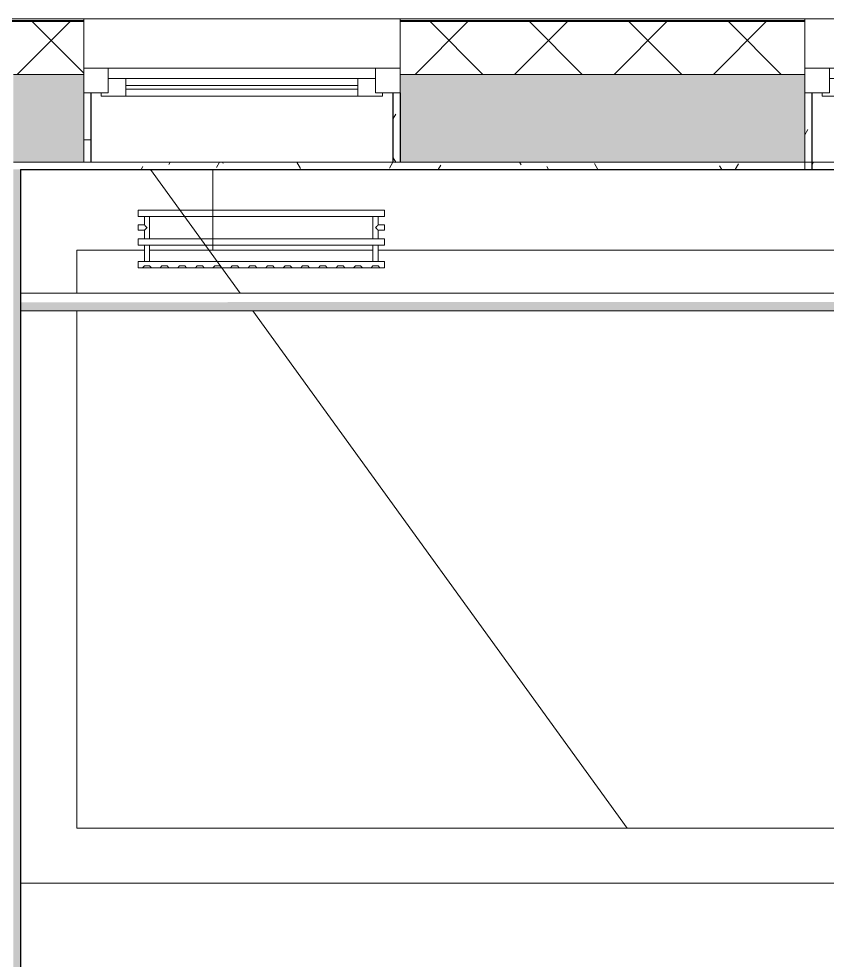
# Model space of a CAD drawing. Header units: millimetres. Extents: x -1113 to 415037, y -3642 to 354837.
# Drawn here: x 259838 to 262136, y 18882 to 21558 of the extents above; entities that cross this region are included whole.
import ezdxf

# ---------------------------------------------------------------- set-up
doc = ezdxf.new("R2010")
doc.units = ezdxf.units.MM
doc.layers.add('A-AREA-PATT-2', color=7, linetype='Continuous', lineweight=5, true_color=0xcde0ef, transparency=1)
for name, color, linetype, lineweight in [('A-FLOR', 7, 'Continuous', 9), ('A-GLAZ', 7, 'Continuous', 9), ('A-GLAZ-1', 7, 'Continuous', 5), ('A-WALL', 7, 'Continuous', 5), ('I-WALL', 7, 'Continuous', 5)]:
    doc.layers.add(name, color=color, linetype=linetype, lineweight=lineweight)
for name, color, linetype, lineweight, true_color in [('A-WALL-1', 9, 'Continuous', 5, 0x808080), ('A-WALL-FNSH-1', 9, 'Continuous', 5, 0x808080), ('M-EQPM-1', 7, 'Continuous', 9, 0xb2b2b2)]:
    doc.layers.add(name, color=color, linetype=linetype, lineweight=lineweight, true_color=true_color)
pattern_1 = [(0, (148772.123, -1e-08), (243.84, 60.96), [20.117, -162.763, 20.117, -162.763, -975.36]), (0, (148772.123, -1e-08), (243.84, 60.96), [-365.76, 20.117, -345.643, 20.117, -162.763, -426.72]), (0, (148772.123, -1e-08), (243.84, 60.96), [-914.4, 20.117, -101.803, 20.117, -284.683]), (120, (148863.563, 30.48), (-174.71291, 180.691634), [20.117, -162.763, 20.117, -162.763, -975.36]), (120, (148863.563, 30.48), (-174.71291, 180.691634), [-365.76, 20.117, -345.643, 20.117, -162.763, -426.72]), (120, (148863.563, 30.48), (-174.71291, 180.691634), [-914.4, 20.117, -101.803, 20.117, -284.683]), (240, (148894.043, 152.4), (-69.12709, -241.651634), [20.117, -162.763, 20.117, -162.763, -975.36]), (240, (148894.043, 152.4), (-69.12709, -241.651634), [-365.76, 20.117, -345.643, 20.117, -162.763, -426.72]), (240, (148894.043, 152.4), (-69.12709, -241.651634), [-914.4, 20.117, -101.803, 20.117, -284.683])]

# ---------------------------------------------------------------- blocks, each defined once
blk = doc.blocks.new('120_Окно_СКБ_1Ст - 120_Окно_СКБ_1Ст 900х2500_h_ с форточкой-V300-Объем проектирования 2 этажа')
at = {"layer": 'A-GLAZ'}
for p, q in [((-450, -127), (-450, -57)), ((-450, -57), (-380, -57)), ((-380, -57), (-380, -127)), ((380, -127), (380, -57)), ((380, -57), (450, -57)), ((450, -57), (450, -127)), ((380, -87), (-380, -87)), ((-380, -87), (-380, -127)), ((-330, -137), (-330, -87)), ((330, -137), (330, -87)), ((380, -127), (380, -87)), ((-380, -127), (-450, -127)), ((-380, -127), (-400, -127)), ((-400, -127), (-400, -137)), ((450, -127), (380, -127)), ((400, -127), (380, -127)), ((400, -137), (400, -127)), ((-400, -137), (400, -137)), ((400, -137), (-400, -137))]:
    blk.add_line(p, q, dxfattribs=at)
at = {"layer": 'A-GLAZ-1'}
for p, q in [((450, -57), (-450, -57)), ((-330, -107), (330, -107)), ((-429.6, -127), (-400, -127)), ((330, -117), (-330, -117)), ((400, -127), (430.4, -127))]:
    blk.add_line(p, q, dxfattribs=at)
blk = doc.blocks.new('120_Окно_СКБ_2Ст_Фрамуга сверху - 120_Окно_СКБ_2Ст_2300х2500_h_ ДОО-23103760-Объем проектирования 2 этажа')
at = {"layer": 'A-GLAZ'}
for p, q in [((-1150, -127), (-1150, -57)), ((-1150, -57), (-1080, -57)), ((-1080, -57), (-1080, -127)), ((520, -127), (520, -57)), ((520, -57), (590, -57)), ((590, -57), (590, -127)), ((1080, -127), (1080, -57)), ((1080, -57), (1150, -57)), ((1150, -57), (1150, -127)), ((520, -87), (-1080, -87)), ((-1080, -87), (-1080, -127)), ((-1030, -137), (-1030, -87)), ((470, -137), (470, -87)), ((520, -127), (520, -87)), ((1080, -87), (590, -87)), ((590, -87), (590, -127)), ((640, -137), (640, -87)), ((1030, -137), (1030, -87)), ((1080, -127), (1080, -87)), ((-1080, -127), (-1150, -127)), ((-1080, -127), (-1100, -127)), ((-1100, -127), (-1100, -137)), ((590, -127), (520, -127)), ((540, -127), (520, -127)), ((540, -137), (540, -127)), ((590, -127), (570, -127)), ((570, -127), (570, -137)), ((1150, -127), (1080, -127)), ((1100, -127), (1080, -127)), ((1100, -137), (1100, -127)), ((-1100, -137), (540, -137)), ((540, -137), (-1100, -137)), ((570, -137), (1100, -137)), ((1100, -137), (570, -137))]:
    blk.add_line(p, q, dxfattribs=at)
at = {"layer": 'A-GLAZ-1'}
for p, q in [((1150, -57), (-1150, -57)), ((-1080, -57), (1080, -57)), ((-1030, -107), (470, -107)), ((640, -107), (1030, -107)), ((-1130, -127), (-1100, -127)), ((470, -117), (-1030, -117)), ((540, -127), (570, -127)), ((540, -127), (570, -127)), ((1030, -117), (640, -117)), ((1100, -127), (1130, -127))]:
    blk.add_line(p, q, dxfattribs=at)
blk = doc.blocks.new('radiator_prado_classic_z_tip_30_po exemplyaru - Classic Z Тип 30-300-V472-Объем проектирования 2 этажа')
at = {"layer": 'M-EQPM-1'}
for p, q in [((0, 228), (0, 210)), ((700, 228), (0, 228)), ((0, 210), (0, 228)), ((0, 228), (12.5, 228)), ((12.5, 228), (37.5, 228)), ((37.5, 228), (12.5, 228)), ((12.5, 228), (37.5, 228)), ((12.5, 228), (17.5, 223)), ((12.5, 228), (17.5, 223)), ((32.5, 223), (17.5, 223)), ((17.5, 223), (32.5, 223)), ((32.5, 223), (37.5, 228)), ((37.5, 228), (32.5, 223)), ((37.5, 228), (62.5, 228)), ((62.5, 228), (87.5, 228)), ((87.5, 228), (62.5, 228)), ((62.5, 228), (87.5, 228)), ((62.5, 228), (67.5, 223)), ((62.5, 228), (67.5, 223)), ((82.5, 223), (67.5, 223)), ((67.5, 223), (82.5, 223)), ((82.5, 223), (87.5, 228)), ((87.5, 228), (82.5, 223)), ((87.5, 228), (112.5, 228)), ((112.5, 228), (137.5, 228)), ((137.5, 228), (112.5, 228)), ((112.5, 228), (137.5, 228)), ((112.5, 228), (117.5, 223)), ((112.5, 228), (117.5, 223)), ((132.5, 223), (117.5, 223)), ((117.5, 223), (132.5, 223)), ((132.5, 223), (137.5, 228)), ((137.5, 228), (132.5, 223)), ((137.5, 228), (162.5, 228)), ((162.5, 228), (187.5, 228)), ((187.5, 228), (162.5, 228)), ((162.5, 228), (187.5, 228)), ((162.5, 228), (167.5, 223)), ((162.5, 228), (167.5, 223)), ((182.5, 223), (167.5, 223)), ((167.5, 223), (182.5, 223)), ((182.5, 223), (187.5, 228)), ((187.5, 228), (182.5, 223)), ((187.5, 228), (212.5, 228)), ((212.5, 228), (237.5, 228)), ((237.5, 228), (212.5, 228)), ((212.5, 228), (237.5, 228)), ((212.5, 228), (217.5, 223)), ((212.5, 228), (217.5, 223)), ((232.5, 223), (217.5, 223)), ((217.5, 223), (232.5, 223)), ((232.5, 223), (237.5, 228)), ((237.5, 228), (232.5, 223)), ((237.5, 228), (262.5, 228)), ((262.5, 228), (287.5, 228)), ((287.5, 228), (262.5, 228)), ((262.5, 228), (287.5, 228)), ((262.5, 228), (267.5, 223)), ((262.5, 228), (267.5, 223)), ((282.5, 223), (267.5, 223)), ((267.5, 223), (282.5, 223)), ((282.5, 223), (287.5, 228)), ((287.5, 228), (282.5, 223)), ((287.5, 228), (312.5, 228)), ((312.5, 228), (337.5, 228)), ((337.5, 228), (312.5, 228)), ((312.5, 228), (337.5, 228)), ((312.5, 228), (317.5, 223)), ((312.5, 228), (317.5, 223)), ((332.5, 223), (317.5, 223)), ((317.5, 223), (332.5, 223)), ((332.5, 223), (337.5, 228)), ((337.5, 228), (332.5, 223)), ((337.5, 228), (362.5, 228)), ((362.5, 228), (387.5, 228)), ((387.5, 228), (362.5, 228)), ((362.5, 228), (387.5, 228)), ((362.5, 228), (367.5, 223)), ((362.5, 228), (367.5, 223)), ((382.5, 223), (367.5, 223)), ((367.5, 223), (382.5, 223)), ((382.5, 223), (387.5, 228)), ((387.5, 228), (382.5, 223)), ((387.5, 228), (412.5, 228)), ((412.5, 228), (437.5, 228)), ((437.5, 228), (412.5, 228)), ((412.5, 228), (437.5, 228)), ((412.5, 228), (417.5, 223)), ((412.5, 228), (417.5, 223)), ((432.5, 223), (417.5, 223)), ((417.5, 223), (432.5, 223)), ((432.5, 223), (437.5, 228)), ((437.5, 228), (432.5, 223)), ((437.5, 228), (462.5, 228)), ((462.5, 228), (487.5, 228)), ((487.5, 228), (462.5, 228)), ((462.5, 228), (487.5, 228)), ((462.5, 228), (467.5, 223)), ((462.5, 228), (467.5, 223)), ((482.5, 223), (467.5, 223)), ((467.5, 223), (482.5, 223)), ((482.5, 223), (487.5, 228)), ((487.5, 228), (482.5, 223)), ((487.5, 228), (512.5, 228)), ((512.5, 228), (537.5, 228)), ((537.5, 228), (512.5, 228)), ((512.5, 228), (537.5, 228)), ((512.5, 228), (517.5, 223)), ((512.5, 228), (517.5, 223)), ((532.5, 223), (517.5, 223)), ((517.5, 223), (532.5, 223)), ((532.5, 223), (537.5, 228)), ((537.5, 228), (532.5, 223)), ((537.5, 228), (562.5, 228)), ((562.5, 228), (587.5, 228)), ((587.5, 228), (562.5, 228)), ((562.5, 228), (587.5, 228)), ((562.5, 228), (567.5, 223)), ((562.5, 228), (567.5, 223)), ((582.5, 223), (567.5, 223)), ((567.5, 223), (582.5, 223)), ((582.5, 223), (587.5, 228)), ((587.5, 228), (582.5, 223)), ((587.5, 228), (612.5, 228)), ((612.5, 228), (637.5, 228)), ((637.5, 228), (612.5, 228)), ((612.5, 228), (637.5, 228)), ((612.5, 228), (617.5, 223)), ((612.5, 228), (617.5, 223)), ((632.5, 223), (617.5, 223)), ((617.5, 223), (632.5, 223)), ((632.5, 223), (637.5, 228)), ((637.5, 228), (632.5, 223)), ((637.5, 228), (662.5, 228)), ((662.5, 228), (687.5, 228)), ((687.5, 228), (662.5, 228)), ((662.5, 228), (687.5, 228)), ((662.5, 228), (667.5, 223)), ((662.5, 228), (667.5, 223)), ((682.5, 223), (667.5, 223)), ((667.5, 223), (682.5, 223)), ((682.5, 223), (687.5, 228)), ((687.5, 228), (682.5, 223)), ((687.5, 228), (700, 228)), ((700, 210), (700, 228)), ((700, 228), (700, 210)), ((0, 210), (700, 210)), ((17.8, 210), (0, 210)), ((17.5, 210), (17.5, 164)), ((17.5, 210), (17.5, 164)), ((17.8, 210), (17.5, 210)), ((17.5, 210), (17.8, 210)), ((17.8, 210), (17.5, 210)), ((17.5, 210), (32.5, 210)), ((32.2, 210), (17.8, 210)), ((17.8, 210), (23.1, 210)), ((32.2, 210), (17.8, 210)), ((23.1, 210), (28.7, 210)), ((28.7, 210), (31.5, 210)), ((31.5, 210), (32.2, 210)), ((32.5, 210), (32.2, 210)), ((32.2, 210), (32.5, 210)), ((32.5, 210), (32.2, 210)), ((667.8, 210), (32.2, 210)), ((32.5, 164), (32.5, 210)), ((32.5, 164), (32.5, 210)), ((667.5, 210), (667.5, 164)), ((667.5, 210), (667.5, 164)), ((667.8, 210), (667.5, 210)), ((667.5, 210), (682.5, 210)), ((667.8, 210), (667.5, 210)), ((667.5, 210), (667.8, 210)), ((682.2, 210), (667.8, 210)), ((682.2, 210), (667.8, 210)), ((667.8, 210), (682.2, 210)), ((682.5, 210), (682.2, 210)), ((682.5, 210), (682.2, 210)), ((682.2, 210), (682.5, 210)), ((700, 210), (682.2, 210)), ((682.5, 164), (682.5, 210)), ((682.5, 164), (682.5, 210)), ((700, 164), (0, 164)), ((0, 164), (0, 146)), ((0, 146), (0, 164)), ((0, 164), (17.8, 164)), ((17.8, 164), (17.5, 164)), ((17.5, 164), (17.8, 164)), ((17.8, 164), (17.5, 164)), ((17.5, 164), (32.5, 164)), ((32.2, 164), (17.8, 164)), ((17.8, 164), (32.2, 164)), ((32.2, 164), (17.8, 164)), ((32.5, 164), (32.2, 164)), ((32.2, 164), (32.5, 164)), ((32.5, 164), (32.2, 164)), ((32.2, 164), (667.8, 164)), ((667.8, 164), (667.5, 164)), ((667.5, 164), (682.5, 164)), ((667.8, 164), (667.5, 164)), ((667.5, 164), (667.8, 164)), ((682.2, 164), (667.8, 164)), ((673.1, 164), (667.8, 164)), ((667.8, 164), (682.2, 164)), ((675, 164), (673.1, 164)), ((681.5, 164), (675, 164)), ((682.2, 164), (681.5, 164)), ((682.5, 164), (682.2, 164)), ((682.5, 164), (682.2, 164)), ((682.2, 164), (682.5, 164)), ((682.2, 164), (700, 164)), ((700, 146), (700, 164)), ((700, 164), (700, 146)), ((0, 146), (700, 146)), ((18.5, 146), (0, 146)), ((17.5, 146), (17.5, 121.5)), ((17.5, 146), (17.5, 121.5)), ((17.5, 146), (18.5, 146)), ((18.5, 146), (17.5, 146)), ((17.5, 146), (18.5, 146)), ((32.5, 146), (17.5, 146)), ((18.5, 146), (31.5, 146)), ((21.2, 146), (18.5, 146)), ((18.5, 146), (32.2, 146)), ((26.9, 146), (21.2, 146)), ((31.5, 146), (26.9, 146)), ((31.5, 146), (32.2, 146)), ((32.2, 146), (31.5, 146)), ((32.2, 146), (32.5, 146)), ((32.5, 146), (32.2, 146)), ((32.2, 146), (32.5, 146)), ((667.8, 146), (32.2, 146)), ((32.5, 82), (32.5, 146)), ((32.5, 82), (32.5, 146)), ((667.5, 146), (667.5, 82)), ((667.5, 146), (667.5, 82)), ((667.5, 146), (667.8, 146)), ((682.5, 146), (667.5, 146)), ((667.5, 146), (667.8, 146)), ((667.8, 146), (667.5, 146)), ((667.8, 146), (681.5, 146)), ((667.8, 146), (681.5, 146)), ((681.5, 146), (667.8, 146)), ((681.5, 146), (682.5, 146)), ((681.5, 146), (682.5, 146)), ((682.5, 146), (681.5, 146)), ((700, 146), (681.5, 146)), ((682.5, 121.5), (682.5, 146)), ((682.5, 121.5), (682.5, 146)), ((17.5, 121.5), (0, 121.5)), ((17.5, 121.5), (0, 121.5)), ((0, 121.5), (0, 120.5)), ((0, 106.5), (0, 121.5)), ((0, 120.5), (0, 107.5)), ((0, 120.5), (0, 119.3)), ((0, 114), (0, 120.5)), ((0, 120.5), (0, 120.5)), ((0, 119.3), (0, 117.8)), ((0, 117.8), (0, 114)), ((0, 114), (0, 110.3)), ((0, 107.5), (0, 114)), ((0, 110.3), (0, 108.7)), ((0, 108.7), (0, 107.5)), ((0, 107.5), (0, 106.5)), ((0, 107.5), (0, 107.5)), ((700, 121.5), (682.5, 121.5)), ((700, 121.5), (682.5, 121.5)), ((700, 121.5), (700, 106.5)), ((700, 120.5), (700, 121.5)), ((700, 121.5), (700, 120.5)), ((700, 120.5), (700, 121.5)), ((700, 107.5), (700, 120.5)), ((700, 120.5), (700, 107.5)), ((700, 107.5), (700, 120.5)), ((700, 106.5), (700, 107.5)), ((700, 107.5), (700, 106.5)), ((700, 106.5), (700, 107.5)), ((0, 106.5), (17.5, 106.5)), ((0, 106.5), (17.5, 106.5)), ((700, 82), (0, 82)), ((0, 82), (0, 64)), ((0, 64), (0, 82)), ((0, 82), (18.5, 82)), ((17.5, 106.5), (17.5, 82)), ((17.5, 106.5), (17.5, 82)), ((18.5, 82), (17.5, 82)), ((17.5, 82), (18.5, 82)), ((18.5, 82), (17.5, 82)), ((17.5, 82), (32.5, 82)), ((25, 82), (18.5, 82)), ((18.5, 82), (19.7, 82)), ((32.2, 82), (18.5, 82)), ((19.7, 82), (23.1, 82)), ((23.1, 82), (32.2, 82)), ((28.7, 82), (25, 82)), ((30.3, 82), (28.7, 82)), ((31.5, 82), (30.3, 82)), ((32.2, 82), (31.5, 82)), ((32.5, 82), (32.2, 82)), ((32.2, 82), (32.5, 82)), ((32.5, 82), (32.2, 82)), ((32.2, 82), (667.8, 82)), ((667.8, 82), (667.5, 82)), ((667.5, 82), (682.5, 82)), ((667.8, 82), (667.5, 82)), ((667.5, 82), (667.8, 82)), ((681.5, 82), (667.8, 82)), ((681.5, 82), (667.8, 82)), ((667.8, 82), (681.5, 82)), ((682.5, 82), (681.5, 82)), ((682.5, 82), (681.5, 82)), ((681.5, 82), (682.5, 82)), ((681.5, 82), (700, 82)), ((682.5, 82), (682.5, 106.5)), ((682.5, 106.5), (700, 106.5)), ((682.5, 82), (682.5, 106.5)), ((682.5, 106.5), (700, 106.5)), ((700, 64), (700, 82)), ((700, 82), (700, 64)), ((700, 64), (0, 64)), ((0, 64), (700, 64))]:
    blk.add_line(p, q, dxfattribs=at)
for points, knots in [([(18.5, 120.5), (18.4, 120.6), (18.3, 120.7), (18.1, 120.9), (17.9, 121.1), (17.8, 121.2), (17.7, 121.3), (17.5, 121.5), (17.5, 121.5), (17.5, 121.5)], [0.7142857, 0.7142857, 0.7142857, 0.7142857, 0.75, 0.7857143, 0.8214286, 0.8571429, 0.8928571, 0.9285714, 1, 1, 1, 1]), ([(17.5, 121.5), (17.5, 121.5), (17.5, 121.5), (17.7, 121.3), (17.8, 121.2), (17.9, 121.1), (18.1, 120.9), (18.3, 120.7), (18.4, 120.6), (18.5, 120.5)], [0, 0, 0, 0, 0.0714286, 0.1071429, 0.1428571, 0.1785714, 0.2142857, 0.25, 0.2857143, 0.2857143, 0.2857143, 0.2857143]), ([(17.5, 121.5), (17.5, 121.5), (17.5, 121.5), (17.7, 121.3), (17.8, 121.2), (17.9, 121.1), (18.1, 120.9), (18.3, 120.7), (18.4, 120.6), (18.5, 120.5)], [0, 0, 0, 0, 0.0714286, 0.1071429, 0.1428571, 0.1785714, 0.2142857, 0.25, 0.2857143, 0.2857143, 0.2857143, 0.2857143]), ([(25, 114), (24.5, 114.5), (23.6, 115.4), (22.4, 116.6), (21.6, 117.4), (21.1, 117.9), (20.8, 118.2), (20.5, 118.5), (20.2, 118.8), (19.8, 119.1), (19.6, 119.4), (19.3, 119.7), (19, 120), (18.7, 120.3), (18.5, 120.5), (18.3, 120.7), (18.1, 120.9), (17.9, 121.1), (17.8, 121.2), (17.7, 121.3), (17.5, 121.5), (17.5, 121.5), (17.5, 121.5)], [0, 0, 0, 0, 0.142857, 0.285714, 0.357143, 0.392857, 0.428571, 0.464286, 0.5, 0.535714, 0.571429, 0.607143, 0.642857, 0.678571, 0.714286, 0.75, 0.785714, 0.821429, 0.857143, 0.892857, 0.928571, 1, 1, 1, 1]), ([(17.5, 106.5), (17.5, 106.5), (17.5, 106.5), (17.7, 106.7), (17.8, 106.8), (17.9, 106.9), (18.1, 107.1), (18.3, 107.3), (18.5, 107.5), (18.7, 107.7), (19, 108), (19.3, 108.3), (19.6, 108.6), (19.8, 108.9), (20.3, 109.3), (20.7, 109.7), (21.1, 110.1), (21.6, 110.6), (22.4, 111.4), (23.6, 112.6), (24.5, 113.5), (25, 114)], [0, 0, 0, 0, 0.071429, 0.107143, 0.142857, 0.178571, 0.214286, 0.25, 0.285714, 0.321429, 0.357143, 0.392857, 0.428571, 0.464286, 0.5, 0.571429, 0.607143, 0.642857, 0.714286, 0.857143, 1, 1, 1, 1]), ([(17.5, 106.5), (17.5, 106.5), (17.5, 106.5), (17.7, 106.7), (17.8, 106.8), (17.9, 106.9), (18.1, 107.1), (18.3, 107.3), (18.4, 107.4), (18.5, 107.5)], [0, 0, 0, 0, 0.0714286, 0.1071429, 0.1428571, 0.1785714, 0.2142857, 0.25, 0.2857143, 0.2857143, 0.2857143, 0.2857143]), ([(18.5, 107.5), (18.4, 107.4), (18.3, 107.3), (18.1, 107.1), (17.9, 106.9), (17.8, 106.8), (17.7, 106.7), (17.5, 106.5), (17.5, 106.5), (17.5, 106.5)], [0.7142857, 0.7142857, 0.7142857, 0.7142857, 0.75, 0.7857143, 0.8214286, 0.8571429, 0.8928571, 0.9285714, 1, 1, 1, 1]), ([(18.5, 107.5), (18.4, 107.4), (18.3, 107.3), (18.1, 107.1), (17.9, 106.9), (17.8, 106.8), (17.7, 106.7), (17.5, 106.5), (17.5, 106.5), (17.5, 106.5)], [0.7142857, 0.7142857, 0.7142857, 0.7142857, 0.75, 0.7857143, 0.8214286, 0.8571429, 0.8928571, 0.9285714, 1, 1, 1, 1]), ([(22.1, 116.9), (21.9, 117.1), (21.6, 117.4), (21.1, 117.9), (20.8, 118.2), (20.5, 118.5), (20.2, 118.8), (19.9, 119.2), (19.7, 119.3), (19.6, 119.4)], [0.2857143, 0.2857143, 0.2857143, 0.2857143, 0.3571429, 0.3928571, 0.4285714, 0.4642857, 0.5, 0.5357143, 0.5714286, 0.5714286, 0.5714286, 0.5714286]), ([(19.6, 119.4), (19.7, 119.3), (19.9, 119.2), (20.3, 118.7), (20.7, 118.3), (21.1, 117.9), (21.6, 117.4), (21.9, 117.1), (22.1, 116.9)], [0.4285714, 0.4285714, 0.4285714, 0.4285714, 0.4642857, 0.5, 0.5714286, 0.6071429, 0.6428571, 0.7142857, 0.7142857, 0.7142857, 0.7142857]), ([(19.6, 119.4), (19.7, 119.3), (19.8, 119.1), (20.3, 118.7), (20.7, 118.3), (21.1, 117.9), (21.6, 117.4), (21.9, 117.1), (22.1, 116.9)], [0.4285714, 0.4285714, 0.4285714, 0.4285714, 0.4642857, 0.5, 0.5714286, 0.6071429, 0.6428571, 0.7142857, 0.7142857, 0.7142857, 0.7142857]), ([(19.6, 108.6), (19.7, 108.7), (19.9, 108.8), (20.3, 109.3), (20.7, 109.7), (21.1, 110.1), (21.6, 110.6), (21.9, 110.9), (22.1, 111.1)], [0.4285714, 0.4285714, 0.4285714, 0.4285714, 0.4642857, 0.5, 0.5714286, 0.6071429, 0.6428571, 0.7142857, 0.7142857, 0.7142857, 0.7142857]), ([(22.1, 111.1), (21.9, 110.9), (21.6, 110.6), (21.1, 110.1), (20.8, 109.8), (20.5, 109.5), (20.2, 109.2), (19.8, 108.9), (19.7, 108.7), (19.6, 108.6)], [0.2857143, 0.2857143, 0.2857143, 0.2857143, 0.3571429, 0.3928571, 0.4285714, 0.4642857, 0.5, 0.5357143, 0.5714286, 0.5714286, 0.5714286, 0.5714286]), ([(22.1, 111.1), (21.9, 110.9), (21.6, 110.6), (21.1, 110.1), (20.9, 109.9), (20.8, 109.8)], [0.2857143, 0.2857143, 0.2857143, 0.2857143, 0.3571429, 0.3928571, 0.4285714, 0.4285714, 0.4285714, 0.4285714]), ([(675, 114), (675.5, 114.5), (676.4, 115.4), (677.6, 116.6), (678.4, 117.4), (678.9, 117.9), (679.2, 118.2), (679.5, 118.5), (679.8, 118.8), (680.1, 119.2), (680.4, 119.4), (680.7, 119.7), (681, 120), (681.3, 120.3), (681.5, 120.5), (681.7, 120.7), (681.9, 120.9), (682.1, 121.1), (682.2, 121.2), (682.3, 121.3), (682.5, 121.5), (682.5, 121.5), (682.5, 121.5)], [0, 0, 0, 0, 0.142857, 0.285714, 0.357143, 0.392857, 0.428571, 0.464286, 0.5, 0.535714, 0.571429, 0.607143, 0.642857, 0.678571, 0.714286, 0.75, 0.785714, 0.821429, 0.857143, 0.892857, 0.928571, 1, 1, 1, 1]), ([(682.5, 106.5), (682.5, 106.5), (682.5, 106.5), (682.3, 106.7), (682.2, 106.8), (682.1, 106.9), (681.9, 107.1), (681.7, 107.3), (681.5, 107.5), (681.3, 107.7), (681, 108), (680.7, 108.3), (680.4, 108.6), (680.1, 108.8), (679.7, 109.3), (679.3, 109.7), (678.9, 110.1), (678.4, 110.6), (677.6, 111.4), (676.4, 112.6), (675.5, 113.5), (675, 114)], [0, 0, 0, 0, 0.071429, 0.107143, 0.142857, 0.178571, 0.214286, 0.25, 0.285714, 0.321429, 0.357143, 0.392857, 0.428571, 0.464286, 0.5, 0.571429, 0.607143, 0.642857, 0.714286, 0.857143, 1, 1, 1, 1]), ([(680.4, 119.4), (680.3, 119.3), (680.1, 119.2), (679.7, 118.7), (679.3, 118.3), (678.9, 117.9), (678.4, 117.4), (678.1, 117.1), (677.9, 116.9)], [0.4285714, 0.4285714, 0.4285714, 0.4285714, 0.4642857, 0.5, 0.5714286, 0.6071429, 0.6428571, 0.7142857, 0.7142857, 0.7142857, 0.7142857]), ([(677.9, 116.9), (678.1, 117.1), (678.4, 117.4), (678.9, 117.9), (679.2, 118.2), (679.5, 118.5), (679.8, 118.8), (680.1, 119.2), (680.3, 119.3), (680.4, 119.4)], [0.2857143, 0.2857143, 0.2857143, 0.2857143, 0.3571429, 0.3928571, 0.4285714, 0.4642857, 0.5, 0.5357143, 0.5714286, 0.5714286, 0.5714286, 0.5714286]), ([(679.2, 118.2), (679.1, 118.1), (678.9, 117.9), (678.4, 117.4), (678.1, 117.1), (677.9, 116.9)], [0.5714286, 0.5714286, 0.5714286, 0.5714286, 0.6071429, 0.6428571, 0.7142857, 0.7142857, 0.7142857, 0.7142857]), ([(677.9, 111.1), (678.1, 110.9), (678.4, 110.6), (678.9, 110.1), (679.2, 109.8), (679.5, 109.5), (679.8, 109.2), (680.1, 108.8), (680.3, 108.7), (680.4, 108.6)], [0.2857143, 0.2857143, 0.2857143, 0.2857143, 0.3571429, 0.3928571, 0.4285714, 0.4642857, 0.5, 0.5357143, 0.5714286, 0.5714286, 0.5714286, 0.5714286]), ([(677.9, 111.1), (678.1, 110.9), (678.4, 110.6), (678.9, 110.1), (679.2, 109.8), (679.5, 109.5), (679.8, 109.2), (680.1, 108.8), (680.3, 108.7), (680.4, 108.6)], [0.2857143, 0.2857143, 0.2857143, 0.2857143, 0.3571429, 0.3928571, 0.4285714, 0.4642857, 0.5, 0.5357143, 0.5714286, 0.5714286, 0.5714286, 0.5714286]), ([(680.4, 108.6), (680.3, 108.7), (680.1, 108.8), (679.7, 109.3), (679.3, 109.7), (678.9, 110.1), (678.4, 110.6), (678.1, 110.9), (677.9, 111.1)], [0.4285714, 0.4285714, 0.4285714, 0.4285714, 0.4642857, 0.5, 0.5714286, 0.6071429, 0.6428571, 0.7142857, 0.7142857, 0.7142857, 0.7142857]), ([(680.4, 119.4), (680.3, 119.3), (680.1, 119.2), (679.7, 118.7), (679.4, 118.4), (679.2, 118.2)], [0.4285714, 0.4285714, 0.4285714, 0.4285714, 0.4642857, 0.5, 0.5714286, 0.5714286, 0.5714286, 0.5714286]), ([(682.5, 121.5), (682.5, 121.5), (682.5, 121.5), (682.3, 121.3), (682.2, 121.2), (682.1, 121.1), (681.9, 120.9), (681.7, 120.7), (681.6, 120.6), (681.5, 120.5)], [0, 0, 0, 0, 0.0714286, 0.1071429, 0.1428571, 0.1785714, 0.2142857, 0.25, 0.2857143, 0.2857143, 0.2857143, 0.2857143]), ([(682.5, 121.5), (682.5, 121.5), (682.5, 121.5), (682.3, 121.3), (682.2, 121.2), (682.1, 121.1), (681.9, 120.9), (681.7, 120.7), (681.6, 120.6), (681.5, 120.5)], [0, 0, 0, 0, 0.0714286, 0.1071429, 0.1428571, 0.1785714, 0.2142857, 0.25, 0.2857143, 0.2857143, 0.2857143, 0.2857143]), ([(681.5, 120.5), (681.6, 120.6), (681.7, 120.7), (681.9, 120.9), (682.1, 121.1), (682.2, 121.2), (682.3, 121.3), (682.5, 121.5), (682.5, 121.5), (682.5, 121.5)], [0.7142857, 0.7142857, 0.7142857, 0.7142857, 0.75, 0.7857143, 0.8214286, 0.8571429, 0.8928571, 0.9285714, 1, 1, 1, 1]), ([(681.5, 107.5), (681.6, 107.4), (681.7, 107.3), (681.9, 107.1), (682.1, 106.9), (682.2, 106.8), (682.3, 106.7), (682.5, 106.5), (682.5, 106.5), (682.5, 106.5)], [0.7142857, 0.7142857, 0.7142857, 0.7142857, 0.75, 0.7857143, 0.8214286, 0.8571429, 0.8928571, 0.9285714, 1, 1, 1, 1]), ([(681.5, 107.5), (681.6, 107.4), (681.7, 107.3), (681.9, 107.1), (682.1, 106.9), (682.2, 106.8), (682.3, 106.7), (682.5, 106.5), (682.5, 106.5), (682.5, 106.5)], [0.7142857, 0.7142857, 0.7142857, 0.7142857, 0.75, 0.7857143, 0.8214286, 0.8571429, 0.8928571, 0.9285714, 1, 1, 1, 1]), ([(682.5, 106.5), (682.5, 106.5), (682.5, 106.5), (682.3, 106.7), (682.2, 106.8), (682.1, 106.9), (681.9, 107.1), (681.7, 107.3), (681.6, 107.4), (681.5, 107.5)], [0, 0, 0, 0, 0.0714286, 0.1071429, 0.1428571, 0.1785714, 0.2142857, 0.25, 0.2857143, 0.2857143, 0.2857143, 0.2857143])]:
    blk.add_open_spline(points, degree=3, knots=knots, dxfattribs=at)
for points in [[(19.6, 119.4), (19.5, 119.5), (19.3, 119.7), (19, 120), (18.7, 120.3), (18.6, 120.4), (18.5, 120.5)], [(18.5, 120.5), (18.6, 120.4), (18.7, 120.3), (19, 120), (19.3, 119.7), (19.5, 119.5), (19.6, 119.4)], [(18.5, 120.5), (18.6, 120.4), (18.7, 120.3), (19, 120), (19.3, 119.7), (19.5, 119.5), (19.6, 119.4)], [(18.5, 107.5), (18.6, 107.6), (18.7, 107.7), (19, 108), (19.3, 108.3), (19.5, 108.5), (19.6, 108.6)], [(19.6, 108.6), (19.5, 108.5), (19.3, 108.3), (19, 108), (18.7, 107.7), (18.6, 107.6), (18.5, 107.5)], [(19.6, 108.6), (19.5, 108.5), (19.3, 108.3), (19, 108), (18.7, 107.7), (18.6, 107.6), (18.5, 107.5)], [(20.8, 109.8), (20.7, 109.7), (20.5, 109.5), (20.2, 109.2), (19.9, 108.8), (19.7, 108.7), (19.6, 108.6)], [(23.6, 115.4), (23.1, 115.9), (22.6, 116.4), (22.1, 116.9)], [(22.1, 116.9), (22.6, 116.4), (23.6, 115.4), (24.5, 114.5), (25, 114)], [(22.1, 116.9), (22.6, 116.4), (23.6, 115.4), (24.5, 114.5), (25, 114)], [(25, 114), (24.5, 113.5), (23.6, 112.6), (22.6, 111.6), (22.1, 111.1)], [(25, 114), (24.5, 113.5), (23.6, 112.6), (22.6, 111.6), (22.1, 111.1)], [(22.1, 111.1), (22.6, 111.6), (23.1, 112.1), (23.6, 112.6)], [(25, 114), (24.5, 114.5), (24, 115), (23.6, 115.4)], [(23.6, 112.6), (24, 113), (24.5, 113.5), (25, 114)], [(677.9, 116.9), (677.4, 116.4), (676.4, 115.4), (675.5, 114.5), (675, 114)], [(677.9, 116.9), (677.4, 116.4), (676.4, 115.4), (675.5, 114.5), (675, 114)], [(675, 114), (675.5, 114.5), (676.4, 115.4), (677.4, 116.4), (677.9, 116.9)], [(675, 114), (675.5, 113.5), (676.4, 112.6), (677.4, 111.6), (677.9, 111.1)], [(675, 114), (675.5, 113.5), (676.4, 112.6), (677.4, 111.6), (677.9, 111.1)], [(677.9, 111.1), (677.4, 111.6), (676.4, 112.6), (675.5, 113.5), (675, 114)], [(681.5, 120.5), (681.4, 120.4), (681.3, 120.3), (681, 120), (680.7, 119.7), (680.5, 119.5), (680.4, 119.4)], [(681.5, 120.5), (681.4, 120.4), (681.3, 120.3), (681, 120), (680.7, 119.7), (680.5, 119.5), (680.4, 119.4)], [(680.4, 119.4), (680.5, 119.5), (680.7, 119.7), (681, 120), (681.3, 120.3), (681.4, 120.4), (681.5, 120.5)], [(680.4, 108.6), (680.5, 108.5), (680.7, 108.3), (681, 108), (681.3, 107.7), (681.4, 107.6), (681.5, 107.5)], [(680.4, 108.6), (680.5, 108.5), (680.7, 108.3), (681, 108), (681.3, 107.7), (681.4, 107.6), (681.5, 107.5)], [(681.5, 107.5), (681.4, 107.6), (681.3, 107.7), (681, 108), (680.7, 108.3), (680.5, 108.5), (680.4, 108.6)]]:
    blk.add_open_spline(points, degree=3, dxfattribs=at)

msp = doc.modelspace()

# ---------------------------------------------------------------- hatches: boundary and pattern name
at = {"layer": 'A-AREA-PATT-2'}
h = msp.add_hatch(color=256, dxfattribs=at)
h.paths.add_polyline_path([(260908, 20728), (264122.1, 20729), (264122.1, 20753), (259843.1, 20752.3), (259843.1, 20728), (260546.7, 20728)])
h.paths.add_polyline_path([(268135.4, 20729), (268901.8, 20730), (268901.8, 20754), (267308.6, 20754), (267308.9, 20729), (267892.4, 20729)])
h.paths.add_polyline_path([(266880.3, 20729), (266907.1, 20730), (266907.1, 20754), (264893.1, 20753.1), (264893.1, 20729), (266689.9, 20729)])
at = {"layer": 'A-WALL'}
h = msp.add_hatch(dxfattribs=at)
h.set_pattern_fill('FP_24', color=256, style=0, pattern_type=2)
h.set_pattern_definition([(45, (148772.12, -1e-08), (-141.42136, 141.42136), []), (135, (148772.12, -1e-08), (-141.42136, -141.42136), [])])
h.paths.add_polyline_path([(259122.1, 21400), (260022.1, 21400), (260022.1, 21550), (258722.6, 21550), (258722.6, 21400)])
h.paths.add_polyline_path([(254322.3, 21400), (255622.6, 21400), (255622.6, 21550), (254322.3, 21550)])
h.paths.add_polyline_path([(257822.6, 21400), (257822.6, 21550), (256522.6, 21550), (256522.6, 21400), (257294.4, 21400)])
h.paths.add_polyline_path([(252022.3, 21400), (252022.3, 21550), (250822.1, 21550), (250822.1, 21400)])
h.paths.add_polyline_path([(249847.1, 21400), (249922.1, 21400), (249922.1, 21550), (245382.1, 21550), (245382.1, 21400), (249637.1, 21400)])
h.paths.add_polyline_path([(242082.1, 21400), (242082.1, 21550), (241832.1, 21550), (241832.1, 21400)])
h.paths.add_polyline_path([(266689.9, 21400), (268022.3, 21400), (268022.3, 21550), (266672.6, 21550), (266672.6, 21400)])
h.paths.add_polyline_path([(264521.7, 21400), (265772.6, 21400), (265772.6, 21550), (264372.6, 21550), (264372.6, 21400)])
h.paths.add_polyline_path([(260922.1, 21400), (262072.6, 21400), (262072.6, 21550), (260922.1, 21550)])
h.paths.add_polyline_path([(273602.1, 21400), (274002.1, 21400), (274002.1, 21550), (268922.3, 21550), (268922.3, 21400), (272471.8, 21400)])
at = {"layer": 'I-WALL'}
h = msp.add_hatch(dxfattribs=at)
h.set_pattern_fill('FP_1', color=256, style=0, pattern_type=2)
h.set_pattern_definition([(45, (148772.12, -1e-08), (-114.04925, 114.04925), []), (45, (148886.17, -1e-08), (-114.04925, 114.04925), [201.612, -40.322, 6.706, -33.617])])
h.paths.add_polyline_path([(259122.1, 21150), (259122.1, 21400), (258722.6, 21400), (258722.6, 21150), (259117.2, 21150)])
h.paths.add_polyline_path([(257294.4, 21150), (257822.6, 21150), (257822.6, 21400), (256522.6, 21400), (256522.6, 21150), (257242.1, 21150)])
h.paths.add_polyline_path([(249344.3, 21150), (249352.1, 21150), (249352.1, 21400), (249332.1, 21400), (249332.1, 21150)])
h.paths.add_polyline_path([(269982.1, 21150), (269982.1, 21400), (269622.1, 21400), (269622.1, 21150)])
h.paths.add_polyline_path([(249572.1, 21150), (249922.1, 21150), (249922.1, 21400), (249572.1, 21400), (249572.1, 21391.7)])
h.paths.add_polyline_path([(268022.3, 21150), (268022.3, 21400), (266672.6, 21400), (266672.6, 21150), (267412.6, 21150)])
h.paths.add_polyline_path([(265772.6, 21150), (265772.6, 21400), (264872.6, 21400), (264872.6, 21150), (265244.4, 21150)])
h.paths.add_polyline_path([(252022.3, 21150), (252022.3, 21400), (250822.1, 21400), (250822.1, 21150)])
h.paths.add_polyline_path([(260922.1, 21150), (262072.6, 21150), (262072.6, 21400), (260922.1, 21400)])
h.paths.add_polyline_path([(254822.1, 21150), (255622.6, 21150), (255622.6, 21400), (254822.1, 21400)])
h.paths.add_polyline_path([(259822.1, 21150), (260022.1, 21150), (260022.1, 21400), (259822.1, 21400), (259822.1, 21275)])
h = msp.add_hatch(dxfattribs=at)
h.set_pattern_fill('FP_191', color=256, style=0, pattern_type=2)
h.set_pattern_definition(pattern_1)
h.paths.add_polyline_path([(260042.6, 21150), (260042.6, 21348), (260022.6, 21348), (260022.6, 21150)])
h = msp.add_hatch(dxfattribs=at)
h.set_pattern_fill('FP_191', color=256, style=0, pattern_type=2)
h.set_pattern_definition(pattern_1)
h.paths.add_polyline_path([(260922.1, 21150), (260922.1, 21348), (260902.6, 21348), (260902.6, 21150), (260908, 21150)])
h = msp.add_hatch(dxfattribs=at)
h.set_pattern_fill('FP_191', color=256, style=0, pattern_type=2)
h.set_pattern_definition(pattern_1)
h.paths.add_polyline_path([(262092.6, 21150), (262092.6, 21348), (262072.6, 21348), (262072.6, 21150)])
h = msp.add_hatch(dxfattribs=at)
h.set_pattern_fill('FP_191', color=256, style=0, pattern_type=2)
h.set_pattern_definition(pattern_1)
h.paths.add_polyline_path([(264260.6, 21130), (264352.6, 21130), (264352.6, 21140), (264197.6, 21150), (259822.1, 21150), (259845.6, 21130), (264160.3, 21130)])
h.paths.add_polyline_path([(259822.1, 21130), (259842.1, 21130), (259822.1, 21150)])
h = msp.add_hatch(dxfattribs=at)
h.set_pattern_fill('FP_191', color=256, style=0, pattern_type=2)
h.set_pattern_definition(pattern_1)
h.paths.add_polyline_path([(259831.5, 13600), (259842.1, 13600), (259842.1, 21130), (259822.1, 21130), (259822.1, 13600)])

# ---------------------------------------------------------------- linework, layer by layer
at = {"layer": 'A-FLOR'}
for p, q in [((260212.5, 21130), (260467.1, 20778)), ((260389, 21130), (260389, 20900)), ((260002.1, 20778), (260002.1, 20900)), ((260002.1, 20900), (260194.9, 20900)), ((260209.4, 20900), (260844.9, 20900)), ((262490.3, 20900), (260859.4, 20900)), ((260002.1, 19257), (260002.1, 20728)), ((261567.4, 19257), (260503.2, 20728)), ((260002.1, 19257), (269962.1, 19257)), ((264372.6, 19100), (259842.1, 19100))]:
    msp.add_line(p, q, dxfattribs=at)
at = {"layer": 'A-WALL'}
for p, q in [((260022.1, 21553), (258722.6, 21553)), ((260022.1, 21550), (258722.6, 21550)), ((260022.1, 21558), (260922.1, 21558)), ((262072.6, 21553), (260922.1, 21553)), ((262072.6, 21550), (260922.1, 21550)), ((262072.6, 21558), (264372.6, 21558)), ((260022.1, 21400), (259822.1, 21400)), ((262072.6, 21400), (260922.1, 21400)), ((260022.1, 21150), (259822.1, 21150))]:
    msp.add_line(p, q, dxfattribs=at)
at = {"layer": 'A-WALL-1'}
for p, q in [((260022.1, 21150), (260022.1, 21550)), ((260922.1, 21550), (260922.1, 21150)), ((262072.6, 21550), (262072.6, 21130)), ((260042.6, 21348), (260022.6, 21348)), ((260022.6, 21348), (260022.6, 21150)), ((260042.6, 21150), (260042.6, 21348)), ((260922.6, 21348), (260902.6, 21348)), ((260902.6, 21348), (260902.6, 21150)), ((260922.6, 21150), (260922.6, 21348)), ((262092.6, 21348), (262072.6, 21348)), ((264135.1, 21150), (260022.1, 21150)), ((259842.1, 21130), (264352.6, 21130)), ((259842.1, 13600), (259842.1, 21130))]:
    msp.add_line(p, q, dxfattribs=at)
at = {"layer": 'A-WALL-FNSH-1'}
for p, q in [((260022.1, 21558), (258722.6, 21558)), ((260022.1, 21550), (260022.1, 21558)), ((262072.6, 21558), (260922.1, 21558)), ((260922.1, 21558), (260922.1, 21550)), ((262072.6, 21550), (262072.6, 21558)), ((260043.6, 21348), (260042.6, 21348)), ((260043.6, 21150), (260043.6, 21348)), ((260902.6, 21348), (260901.6, 21348)), ((260901.6, 21348), (260901.6, 21150)), ((262093.6, 21348), (262092.6, 21348)), ((262092.6, 21348), (262092.6, 21129)), ((262093.6, 21129), (262093.6, 21348)), ((259843.1, 13600), (259843.1, 21129)), ((259843.1, 21129), (260022.1, 21129)), ((260022.1, 21129), (260022.1, 21130)), ((260922.1, 21130), (260922.1, 21129)), ((260922.1, 21129), (262072.6, 21129)), ((262072.6, 21129), (262072.6, 21130))]:
    msp.add_line(p, q, dxfattribs=at)
at = {"layer": 'I-WALL'}
for p, q in [((260922.1, 21129), (260022.1, 21129)), ((264122.6, 21129), (262072.6, 21129)), ((259843.1, 20778), (264122.6, 20778)), ((264122.6, 20728), (259843.1, 20728))]:
    msp.add_line(p, q, dxfattribs=at)

# ---------------------------------------------------------------- block references
at = {"layer": 'A-GLAZ', "color": 3}
for name, p in [('120_Окно_СКБ_1Ст - 120_Окно_СКБ_1Ст 900х2500_h_ с форточкой-V300-Объем проектирования 2 этажа', (260472.1, 21475)), ('120_Окно_СКБ_2Ст_Фрамуга сверху - 120_Окно_СКБ_2Ст_2300х2500_h_ ДОО-23103760-Объем проектирования 2 этажа', (263222.6, 21475))]:
    msp.add_blockref(name, p, dxfattribs=at)
at = {"layer": 'M-EQPM-1', "rotation": 180}
msp.add_blockref('radiator_prado_classic_z_tip_30_po exemplyaru - Classic Z Тип 30-300-V472-Объем проектирования 2 этажа', (260877.1, 21078.3), dxfattribs=at)

doc.saveas('drawing.dxf')
